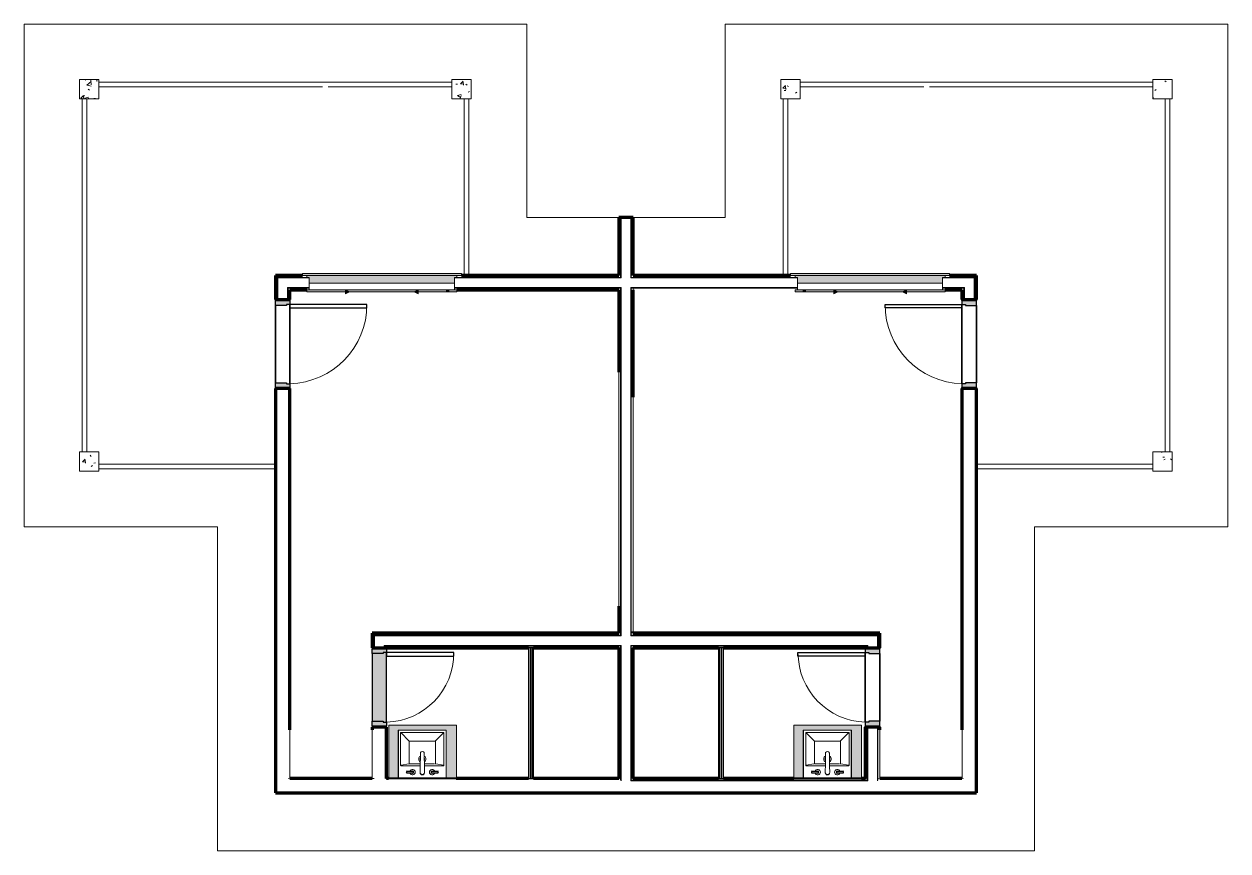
# Model space of a CAD drawing. Extents: x 1450 to 1868, y 82 to 351.
# Drawn here: x 1522.11 to 1534.56, y 135.06 to 143.61 of the extents above; entities that cross this region are included whole.
import ezdxf

# ---------------------------------------------------------------- set-up
doc = ezdxf.new("R2010")
doc.units = 0
doc.header["$LTSCALE"] = 0.5
for name, color, linetype, lineweight in [('A-DETL-GENF', 92, 'CONTINUOUS', 9), ('A-DOOR', 31, 'CONTINUOUS', 25), ('A-DOOR-FRAM', 31, 'CONTINUOUS', 9), ('A-FLOR', 192, 'CONTINUOUS', 9), ('A-GENM', 13, 'CONTINUOUS', 9), ('A-GLAZ', 151, 'CONTINUOUS', 9), ('A-WALL', 113, 'CONTINUOUS', 30), ('P-SANR-FIXT', 6, 'CONTINUOUS', 9), ('Q-CASE', 31, 'CONTINUOUS', 9), ('S-COLS', 52, 'CONTINUOUS', 9)]:
    doc.layers.add(name, color=color, linetype=linetype, lineweight=lineweight)

# ---------------------------------------------------------------- blocks, each defined once
blk = doc.blocks.new('Windows_Opening-Slide_Strugal_S70P_Two-Leaf_INT - Janela de Correr com Requadro de Alumínio-3326409-Planta Baixa')
at = {"layer": 'A-DETL-GENF'}
for points in [[(-375, 115), (-375, 75), (-335, 95), (-374, 114)], [(375, 115), (335, 95), (375, 75), (375, 108)]]:
    blk.add_hatch(color=256, dxfattribs=at).paths.add_polyline_path(points, flags=0)
at = {"layer": 'A-GLAZ'}
h = blk.add_hatch(color=256, dxfattribs=at)
h.paths.add_polyline_path([(375, 75), (335, 95), (-335, 95), (-375, 75), (359, 75)], flags=0)
h.paths.add_polyline_path([(775, 95), (375, 95), (375, 75), (670, 75), (670, 88), (692, 88), (693, 75), (775, 75), (775, 93)], flags=0)
h.paths.add_polyline_path([(750, 5), (-750, 5), (-750, -55), (-775, -55), (-775, -75), (775, -75), (775, -55), (750, -55), (750, 0)], flags=0)
h.paths.add_polyline_path([(-375, 95), (-775, 95), (-775, 75), (-375, 75), (-375, 90)], flags=0)
for points in [[(692, 88), (670, 88), (670, 80), (692, 81), (692, 86)], [(693, 80), (670, 80), (670, 75), (693, 75), (693, 80)]]:
    blk.add_hatch(color=256, dxfattribs=at).paths.add_polyline_path(points, flags=0)
at = {"layer": 'A-DETL-GENF'}
for p, q in [((-375, 95), (-475, 95)), ((-375, 115), (-335, 95)), ((-375, 75), (-375, 115)), ((-335, 95), (-375, 75)), ((335, 95), (375, 115)), ((375, 75), (335, 95)), ((375, 115), (375, 75)), ((375, 95), (475, 95))]:
    blk.add_line(p, q, dxfattribs=at)
at = {"layer": 'A-GLAZ'}
for p, q in [((-750, 95), (-775, 95)), ((-775, 95), (-775, 75)), ((-775, 75), (-750, 75)), ((-375, 95), (-750, 95)), ((-750, 5), (-750, 75)), ((-750, 75), (750, 75)), ((750, 5), (-750, 5)), ((-750, 5), (-750, -55)), ((335, 95), (-335, 95)), ((750, 95), (375, 95)), ((670, 80), (670, 75)), ((693, 80), (670, 80)), ((670, 80), (670, 88)), ((692, 88), (670, 88)), ((692, 88), (692, 80)), ((693, 75), (693, 80)), ((775, 95), (750, 95)), ((750, 75), (750, 5)), ((750, 75), (775, 75)), ((750, -55), (750, 5)), ((775, 75), (775, 95)), ((-750, -55), (-775, -55)), ((-775, -55), (-775, -75)), ((775, -55), (750, -55)), ((775, -75), (775, -55))]:
    blk.add_line(p, q, dxfattribs=at)
blk = doc.blocks.new('Porta Simples de Abrir - 80x210cm - Marco de Madeira-3450796-Planta Baixa')
at = {"layer": 'A-DOOR-FRAM', "lineweight": 25}
h = blk.add_hatch(color=256, dxfattribs=at)
h.paths.add_polyline_path([(-450, 75), (-450, -75), (-400, -75), (-400, 38), (-410, 38), (-410, 75)], flags=0)
h.paths.add_polyline_path([(400, 38), (400, -75), (450, -75), (450, 75), (410, 75), (410, 38), (407, 38)], flags=0)
at = {"layer": 'A-DOOR'}
for p, q in [((375, 75), (375, 871)), ((375, 871), (410, 871)), ((410, 871), (410, 75)), ((410, 75), (-410, 75)), ((410, 75), (375, 75)), ((-400, -75), (400, -75))]:
    blk.add_line(p, q, dxfattribs=at)
at = {"layer": 'A-DOOR', "lineweight": 9}
blk.add_arc((410, 51), 820, 90, 178.3164, dxfattribs=at)
at = {"layer": 'A-DOOR-FRAM', "lineweight": 25}
for p, q in [((-410, 75), (-450, 75)), ((-450, 75), (-450, -75)), ((-410, 38), (-410, 75)), ((-400, 38), (-410, 38)), ((-400, -75), (-400, 38)), ((410, 38), (400, 38)), ((400, 38), (400, -75)), ((410, 75), (410, 38)), ((450, 75), (410, 75)), ((450, -75), (450, 75)), ((-450, -75), (-400, -75)), ((400, -75), (450, -75))]:
    blk.add_line(p, q, dxfattribs=at)
blk = doc.blocks.new('Porta Simples de Abrir - 70x210cm - Marco de Madeira-3450792-Planta Baixa')
at = {"layer": 'A-DOOR-FRAM', "lineweight": 25}
h = blk.add_hatch(color=256, dxfattribs=at)
h.paths.add_polyline_path([(400, 75), (360, 75), (360, 38), (350, 38), (350, -75), (400, -75), (400, 66)], flags=0)
h.paths.add_polyline_path([(-360, 75), (-400, 75), (-400, -75), (-350, -75), (-350, 38), (-360, 38), (-360, 72)], flags=0)
at = {"layer": 'A-DOOR'}
for p, q in [((325, 75), (325, 771)), ((325, 771), (360, 771)), ((360, 771), (360, 75)), ((360, 75), (-360, 75)), ((360, 75), (325, 75)), ((-350, -75), (350, -75))]:
    blk.add_line(p, q, dxfattribs=at)
at = {"layer": 'A-DOOR', "lineweight": 9}
blk.add_arc((360, 51), 720, 90, 178.0786, dxfattribs=at)
at = {"layer": 'A-DOOR-FRAM', "lineweight": 25}
for p, q in [((-360, 75), (-400, 75)), ((-400, 75), (-400, -75)), ((-360, 38), (-360, 75)), ((-350, 38), (-360, 38)), ((-350, -75), (-350, 38)), ((360, 38), (350, 38)), ((350, 38), (350, -75)), ((360, 75), (360, 38)), ((400, 75), (360, 75)), ((400, -75), (400, 75)), ((-400, -75), (-350, -75)), ((350, -75), (400, -75))]:
    blk.add_line(p, q, dxfattribs=at)
blk = doc.blocks.new('Pilar Retangular de Concreto - 20X20 cm-V55-Planta Baixa')
at = {"layer": 'S-COLS'}
h = blk.add_hatch(dxfattribs=at)
h.set_pattern_fill('FP_95', color=256, style=0, pattern_type=2)
h.set_pattern_definition([(225, (21973.25, -17664.74), (-360.203, 63.5137), [38.1, -419.1]), (170, (21973.25, -17664.74), (36.9143, -386.8025), [30.48, -335.28]), (275.451, (21943.23, -17659.45), (-323.2915, -323.287), [32.38, -356.18]), (221.184, (21964.4, -17765.96), (-532.767, 131.018), [57.15, -628.65]), (271.636, (21920, -17755.04), (-516.128, -451.59), [48.57, -534.27]), (166.184, (21964.4, -17765.96), (-516.132, -451.585), [45.72, -502.92]), (196, (21916, -17736.23), (-284.2486, 230.1803), [38.1, -419.1]), (141, (21916, -17736.23), (-155.2396, -356.2015), [30.48, -335.28]), (246.451, (21892.3, -17717.04), (-439.4897, -126.018), [32.38, -356.18]), (212.5, (21973.25, -17664.74), (-20.89206, -167.9283), [16.764, -314.452, 16.764, -660.146]), (212.5, (21973.25, -17664.74), (-20.89206, -167.9283), [-347.98, -323.596, 16.764, -319.786]), (182.5, (21973.25, -17664.74), (-150.593, -187.9517), [16.764, -177.292, 16.764, -435.102]), (182.5, (21973.25, -17664.74), (-150.593, -187.9517), [-210.82, -306.832, 16.764, -111.506]), (142.5, (22086.1, -17674.62), (-269.1512, 35.0498), [16.764, -110.236, 16.764, -905.256]), (142.5, (22086.1, -17674.62), (-269.1512, 35.0498), [-143.764, -379.476, 16.764, -509.016]), (132.5, (22136.7, -17679.04), (-299.5633, -24.8387), [16.764, -148.336, 16.764, -619.76]), (132.5, (22136.7, -17679.04), (-299.5633, -24.8387), [-181.864, -246.38, 16.764, -356.616])])
h.paths.add_polyline_path([(100, 100), (-100, 100), (-100, -100), (100, -100), (100, 75)], flags=0)
for p, q in [((-100, 100), (100, 100)), ((-100, -100), (-100, 100)), ((100, 100), (100, -100)), ((100, -100), (-100, -100))]:
    blk.add_line(p, q, dxfattribs=at)
blk = doc.blocks.new('Pilar Retangular de Concreto - 20X20 cm-V56-Planta Baixa')
at = {"layer": 'S-COLS'}
h = blk.add_hatch(dxfattribs=at)
h.set_pattern_fill('FP_96', color=256, style=0, pattern_type=2)
h.set_pattern_definition([(225, (25823.25, -17664.74), (-360.203, 63.5137), [38.1, -419.1]), (170, (25823.25, -17664.74), (36.9143, -386.8025), [30.48, -335.28]), (275.451, (25793.23, -17659.45), (-323.2915, -323.287), [32.38, -356.18]), (221.184, (25814.4, -17765.96), (-532.767, 131.018), [57.15, -628.65]), (271.636, (25770, -17755.04), (-516.128, -451.59), [48.57, -534.27]), (166.184, (25814.4, -17765.96), (-516.132, -451.585), [45.72, -502.92]), (196, (25766, -17736.23), (-284.2486, 230.1803), [38.1, -419.1]), (141, (25766, -17736.23), (-155.2396, -356.2015), [30.48, -335.28]), (246.451, (25742.3, -17717.04), (-439.4897, -126.0182), [32.38, -356.18]), (212.5, (25823.25, -17664.74), (-20.89206, -167.9283), [16.764, -314.452, 16.764, -660.146]), (212.5, (25823.25, -17664.74), (-20.89206, -167.9283), [-347.98, -323.596, 16.764, -319.786]), (182.5, (25823.25, -17664.74), (-150.593, -187.9517), [16.764, -177.292, 16.764, -435.102]), (182.5, (25823.25, -17664.74), (-150.593, -187.9517), [-210.82, -306.832, 16.764, -111.506]), (142.5, (25936.1, -17674.62), (-269.1512, 35.0498), [16.764, -110.236, 16.764, -905.256]), (142.5, (25936.1, -17674.62), (-269.1512, 35.0498), [-143.764, -379.476, 16.764, -509.016]), (132.5, (25986.7, -17679.04), (-299.5633, -24.8387), [16.764, -148.336, 16.764, -619.76]), (132.5, (25986.7, -17679.04), (-299.5633, -24.8387), [-181.864, -246.38, 16.764, -356.616])])
h.paths.add_polyline_path([(100, 100), (-100, 100), (-100, -100), (100, -100), (100, 75)], flags=0)
for p, q in [((-100, 100), (100, 100)), ((-100, -100), (-100, 100)), ((100, 100), (100, -100)), ((100, -100), (-100, -100))]:
    blk.add_line(p, q, dxfattribs=at)
blk = doc.blocks.new('Pilar Retangular de Concreto - 20X20 cm-V57-Planta Baixa')
at = {"layer": 'S-COLS'}
h = blk.add_hatch(dxfattribs=at)
h.set_pattern_fill('FP_97', color=256, style=0, pattern_type=2)
h.set_pattern_definition([(225, (25823.25, -21514.74), (-360.203, 63.5137), [38.1, -419.1]), (170, (25823.25, -21514.74), (36.9143, -386.8025), [30.48, -335.28]), (275.451, (25793.23, -21509.45), (-323.2915, -323.287), [32.38, -356.18]), (221.184, (25814.4, -21615.96), (-532.767, 131.018), [57.15, -628.65]), (271.636, (25770, -21605.04), (-516.128, -451.59), [48.57, -534.27]), (166.184, (25814.4, -21615.96), (-516.132, -451.585), [45.72, -502.92]), (196, (25766, -21586.23), (-284.2486, 230.1803), [38.1, -419.1]), (141, (25766, -21586.23), (-155.2396, -356.2015), [30.48, -335.28]), (246.451, (25742.3, -21567.04), (-439.4897, -126.0182), [32.38, -356.18]), (212.5, (25823.25, -21514.74), (-20.89206, -167.9283), [16.764, -314.452, 16.764, -660.146]), (212.5, (25823.25, -21514.74), (-20.89206, -167.9283), [-347.98, -323.596, 16.764, -319.786]), (182.5, (25823.25, -21514.74), (-150.593, -187.9517), [16.764, -177.292, 16.764, -435.102]), (182.5, (25823.25, -21514.74), (-150.593, -187.9517), [-210.82, -306.832, 16.764, -111.506]), (142.5, (25936.1, -21524.62), (-269.15123, 35.0498), [16.764, -110.236, 16.764, -905.256]), (142.5, (25936.1, -21524.62), (-269.15123, 35.0498), [-143.764, -379.476, 16.764, -509.016]), (132.5, (25986.7, -21529.04), (-299.5633, -24.8387), [16.764, -148.336, 16.764, -619.76]), (132.5, (25986.7, -21529.04), (-299.5633, -24.8387), [-181.864, -246.38, 16.764, -356.616])])
h.paths.add_polyline_path([(100, 100), (-100, 100), (-100, -100), (100, -100), (100, 75)], flags=0)
for p, q in [((-100, 100), (100, 100)), ((-100, -100), (-100, 100)), ((100, 100), (100, -100)), ((100, -100), (-100, -100))]:
    blk.add_line(p, q, dxfattribs=at)
blk = doc.blocks.new('Windows_Opening-Slide_Strugal_S70P_Two-Leaf_INT - Janela de Correr com Requadro de Alumínio-3326411-Planta Baixa')
at = {"layer": 'A-DETL-GENF'}
for points in [[(-375, -115), (-335, -95), (-375, -75), (-375, -108)], [(375, -115), (375, -75), (335, -95), (374, -114)]]:
    blk.add_hatch(color=256, dxfattribs=at).paths.add_polyline_path(points, flags=0)
at = {"layer": 'A-GLAZ'}
h = blk.add_hatch(color=256, dxfattribs=at)
h.paths.add_polyline_path([(-375, -75), (-335, -95), (335, -95), (375, -75), (-333, -75)], flags=0)
h.paths.add_polyline_path([(-775, -95), (-375, -95), (-375, -75), (-775, -75), (-775, -93)], flags=0)
h.paths.add_polyline_path([(-750, -5), (750, -5), (750, 55), (775, 55), (775, 75), (-775, 75), (-775, 55), (-750, 55), (-750, 44)], flags=0)
h.paths.add_polyline_path([(375, -95), (775, -95), (775, -75), (693, -75), (692, -88), (670, -88), (670, -75), (375, -75), (375, -88)], flags=0)
for points in [[(670, -80), (693, -80), (693, -75), (670, -75), (670, -77)], [(670, -88), (692, -88), (692, -80), (670, -81), (670, -86)]]:
    blk.add_hatch(color=256, dxfattribs=at).paths.add_polyline_path(points, flags=0)
at = {"layer": 'A-DETL-GENF'}
for p, q in [((-375, -95), (-475, -95)), ((-375, -75), (-375, -115)), ((-335, -95), (-375, -75)), ((-375, -115), (-335, -95)), ((375, -75), (335, -95)), ((335, -95), (375, -115)), ((375, -115), (375, -75)), ((375, -95), (475, -95))]:
    blk.add_line(p, q, dxfattribs=at)
at = {"layer": 'A-GLAZ'}
for p, q in [((-775, 75), (-775, 55)), ((-775, 55), (-750, 55)), ((-750, 55), (-750, -5)), ((750, -5), (750, 55)), ((750, 55), (775, 55)), ((775, 55), (775, 75)), ((-750, -75), (-775, -75)), ((-775, -75), (-775, -95)), ((-775, -95), (-750, -95)), ((-750, -5), (750, -5)), ((-750, -75), (-750, -5)), ((750, -75), (-750, -75)), ((-750, -95), (-375, -95)), ((-335, -95), (335, -95)), ((375, -95), (750, -95)), ((670, -75), (670, -80)), ((670, -80), (693, -80)), ((670, -88), (670, -80)), ((670, -88), (692, -88)), ((693, -80), (693, -75)), ((692, -80), (692, -88)), ((750, -5), (750, -75)), ((775, -75), (750, -75)), ((750, -95), (775, -95)), ((775, -95), (775, -75))]:
    blk.add_line(p, q, dxfattribs=at)
blk = doc.blocks.new('Porta Simples de Abrir - 80x210cm - Marco de Madeira-3450797-Planta Baixa')
at = {"layer": 'A-DOOR-FRAM', "lineweight": 25}
h = blk.add_hatch(color=256, dxfattribs=at)
h.paths.add_polyline_path([(-450, 75), (-450, -75), (-410, -75), (-410, -38), (-400, -38), (-400, 75), (-449, 75)], flags=0)
h.paths.add_polyline_path([(400, 75), (400, -38), (410, -38), (410, -75), (450, -75), (450, 75), (420, 75)], flags=0)
at = {"layer": 'A-DOOR'}
for p, q in [((400, 75), (-400, 75)), ((-410, -75), (410, -75)), ((375, -75), (375, -871)), ((410, -75), (375, -75)), ((410, -871), (410, -75)), ((375, -871), (410, -871))]:
    blk.add_line(p, q, dxfattribs=at)
at = {"layer": 'A-DOOR', "lineweight": 9}
blk.add_arc((410, -51), 820, 181.6836, 270, dxfattribs=at)
at = {"layer": 'A-DOOR-FRAM', "lineweight": 25}
for p, q in [((-450, 75), (-400, 75)), ((-450, -75), (-450, 75)), ((-400, 75), (-400, -38)), ((400, 75), (450, 75)), ((400, -38), (400, 75)), ((450, 75), (450, -75)), ((-410, -75), (-450, -75)), ((-400, -38), (-410, -38)), ((-410, -38), (-410, -75)), ((410, -38), (400, -38)), ((410, -75), (410, -38)), ((450, -75), (410, -75))]:
    blk.add_line(p, q, dxfattribs=at)
blk = doc.blocks.new('Porta Simples de Abrir - 70x210cm - Marco de Madeira-V52-Planta Baixa')
at = {"layer": 'A-DOOR'}
blk.add_hatch(color=256, dxfattribs=at).paths.add_polyline_path([(-360, -38), (-360, -75), (360, -75), (360, -38), (350, -38), (350, 75), (-350, 75), (-350, -38), (-360, -38)], flags=0)
at = {"layer": 'A-DOOR-FRAM', "lineweight": 25}
h = blk.add_hatch(color=256, dxfattribs=at)
h.paths.add_polyline_path([(-400, 75), (-400, -75), (-360, -75), (-360, -38), (-350, -38), (-350, 75)], flags=0)
h.paths.add_polyline_path([(350, 75), (350, -38), (360, -38), (360, -75), (400, -75), (400, 75), (370, 75)], flags=0)
at = {"layer": 'A-DOOR'}
for p, q in [((350, 75), (-350, 75)), ((-360, -75), (360, -75)), ((325, -75), (325, -771)), ((360, -75), (325, -75)), ((360, -771), (360, -75)), ((325, -771), (360, -771))]:
    blk.add_line(p, q, dxfattribs=at)
at = {"layer": 'A-DOOR', "lineweight": 9}
blk.add_arc((360, -51), 720, 181.9214, 270, dxfattribs=at)
at = {"layer": 'A-DOOR-FRAM', "lineweight": 25}
for p, q in [((-400, 75), (-350, 75)), ((-400, -75), (-400, 75)), ((-350, 75), (-350, -38)), ((350, 75), (400, 75)), ((350, -38), (350, 75)), ((400, 75), (400, -75)), ((-360, -75), (-400, -75)), ((-350, -38), (-360, -38)), ((-360, -38), (-360, -75)), ((360, -38), (350, -38)), ((360, -75), (360, -38)), ((400, -75), (360, -75))]:
    blk.add_line(p, q, dxfattribs=at)
blk = doc.blocks.new('Pilar Retangular de Concreto - 20X20 cm-V58-Planta Baixa')
at = {"layer": 'S-COLS'}
h = blk.add_hatch(dxfattribs=at)
h.set_pattern_fill('FP_101', color=256, style=0, pattern_type=2)
h.set_pattern_definition([(45, (-18573.25, 17664.74), (360.203, -63.5137), [38.1, -419.1]), (350, (-18573.25, 17664.74), (-36.914, 386.8025), [30.48, -335.28]), (95.451, (-18543.23, 17659.45), (323.2915, 323.287), [32.38, -356.18]), (41.184, (-18564.4, 17765.96), (532.767, -131.018), [57.15, -628.65]), (91.636, (-18520, 17755.04), (516.128, 451.59), [48.57, -534.27]), (346.184, (-18564.4, 17765.96), (516.132, 451.585), [45.72, -502.92]), (16, (-18516, 17736.23), (284.2486, -230.1803), [38.1, -419.1]), (321, (-18516, 17736.23), (155.2396, 356.2015), [30.48, -335.28]), (66.451, (-18492.3, 17717.04), (439.4897, 126.018), [32.38, -356.18]), (32.5, (-18573.25, 17664.74), (20.89206, 167.9283), [16.764, -314.452, 16.764, -323.596, -336.55]), (32.5, (-18573.25, 17664.74), (20.89206, 167.9283), [-671.576, 16.764, -319.786]), (2.5, (-18573.25, 17664.74), (150.593, 187.9517), [16.764, -177.292, 16.764, -306.832, -128.27]), (2.5, (-18573.25, 17664.74), (150.593, 187.9517), [-517.652, 16.764, -111.506]), (322.5, (-18686.1, 17674.62), (269.1512, -35.0498), [16.764, -110.236, 16.764, -905.256]), (322.5, (-18686.1, 17674.62), (269.1512, -35.0498), [-143.764, -379.476, 16.764, -509.016]), (312.5, (-18736.7, 17679.04), (299.5633, 24.8387), [16.764, -148.336, 16.764, -619.76]), (312.5, (-18736.7, 17679.04), (299.5633, 24.8387), [-181.864, -246.38, 16.764, -356.616])])
h.paths.add_polyline_path([(-100, -100), (100, -100), (100, 100), (-100, 100), (-100, -75)], flags=0)
for p, q in [((100, 100), (-100, 100)), ((-100, 100), (-100, -100)), ((100, -100), (100, 100)), ((-100, -100), (100, -100))]:
    blk.add_line(p, q, dxfattribs=at)
blk = doc.blocks.new('Pilar Retangular de Concreto - 20X20 cm-V59-Planta Baixa')
at = {"layer": 'S-COLS'}
h = blk.add_hatch(dxfattribs=at)
h.set_pattern_fill('FP_102', color=256, style=0, pattern_type=2)
h.set_pattern_definition([(45, (-14723.25, 17664.74), (360.203, -63.5137), [38.1, -419.1]), (350, (-14723.25, 17664.74), (-36.914, 386.8025), [30.48, -335.28]), (95.451, (-14693.23, 17659.45), (323.2915, 323.287), [32.38, -356.18]), (41.184, (-14714.4, 17765.96), (532.767, -131.018), [57.15, -628.65]), (91.636, (-14670, 17755.04), (516.128, 451.59), [48.57, -534.27]), (346.184, (-14714.4, 17765.96), (516.132, 451.585), [45.72, -502.92]), (16, (-14666, 17736.23), (284.2486, -230.1803), [38.1, -419.1]), (321, (-14666, 17736.23), (155.2396, 356.2015), [30.48, -335.28]), (66.451, (-14642.3, 17717.04), (439.4897, 126.018), [32.38, -356.18]), (32.5, (-14723.25, 17664.74), (20.89206, 167.9283), [16.764, -314.452, 16.764, -323.596, -336.55]), (32.5, (-14723.25, 17664.74), (20.89206, 167.9283), [-671.576, 16.764, -319.786]), (2.5, (-14723.25, 17664.74), (150.593, 187.9517), [16.764, -177.292, 16.764, -306.832, -128.27]), (2.5, (-14723.25, 17664.74), (150.593, 187.9517), [-517.652, 16.764, -111.506]), (322.5, (-14836.1, 17674.62), (269.1512, -35.0498), [16.764, -110.236, 16.764, -905.256]), (322.5, (-14836.1, 17674.62), (269.1512, -35.0498), [-143.764, -379.476, 16.764, -509.016]), (312.5, (-14886.7, 17679.04), (299.5633, 24.8387), [16.764, -148.336, 16.764, -619.76]), (312.5, (-14886.7, 17679.04), (299.5633, 24.8387), [-181.864, -246.38, 16.764, -356.616])])
h.paths.add_polyline_path([(-100, -100), (100, -100), (100, 100), (-100, 100), (-100, 77)], flags=0)
for p, q in [((100, 100), (-100, 100)), ((-100, 100), (-100, -100)), ((100, -100), (100, 100)), ((-100, -100), (100, -100))]:
    blk.add_line(p, q, dxfattribs=at)
blk = doc.blocks.new('Pilar Retangular de Concreto - 20X20 cm-V60-Planta Baixa')
at = {"layer": 'S-COLS'}
h = blk.add_hatch(dxfattribs=at)
h.set_pattern_fill('FP_103', color=256, style=0, pattern_type=2)
h.set_pattern_definition([(45, (-14723.25, 21514.74), (360.203, -63.5137), [38.1, -419.1]), (350, (-14723.25, 21514.74), (-36.914, 386.8025), [30.48, -335.28]), (95.451, (-14693.23, 21509.45), (323.2915, 323.287), [32.38, -356.18]), (41.184, (-14714.4, 21615.96), (532.767, -131.018), [57.15, -628.65]), (91.636, (-14670, 21605.04), (516.128, 451.59), [48.57, -534.27]), (346.184, (-14714.4, 21615.96), (516.132, 451.585), [45.72, -502.92]), (16, (-14666, 21586.23), (284.2486, -230.1803), [38.1, -419.1]), (321, (-14666, 21586.23), (155.2396, 356.2015), [30.48, -335.28]), (66.451, (-14642.3, 21567.04), (439.4897, 126.018), [32.38, -356.18]), (32.5, (-14723.25, 21514.74), (20.89206, 167.9283), [16.764, -314.452, 16.764, -323.596, -336.55]), (32.5, (-14723.25, 21514.74), (20.89206, 167.9283), [-671.576, 16.764, -319.786]), (2.5, (-14723.25, 21514.74), (150.593, 187.9517), [16.764, -177.292, 16.764, -306.832, -128.27]), (2.5, (-14723.25, 21514.74), (150.593, 187.9517), [-517.652, 16.764, -111.506]), (322.5, (-14836.1, 21524.62), (269.1512, -35.0498), [16.764, -110.236, 16.764, -905.256]), (322.5, (-14836.1, 21524.62), (269.1512, -35.0498), [-143.764, -379.476, 16.764, -509.016]), (312.5, (-14886.7, 21529.04), (299.5633, 24.8387), [16.764, -148.336, 16.764, -619.76]), (312.5, (-14886.7, 21529.04), (299.5633, 24.8387), [-181.864, -246.38, 16.764, -356.616])])
h.paths.add_polyline_path([(-100, -100), (100, -100), (100, 100), (-100, 100), (-100, 77)], flags=0)
for p, q in [((100, 100), (-100, 100)), ((-100, 100), (-100, -100)), ((100, -100), (100, 100)), ((-100, -100), (100, -100))]:
    blk.add_line(p, q, dxfattribs=at)
blk = doc.blocks.new('Box de Vidro1 - Box Vidro Temperado Comum 2-3326639-Planta Baixa')
at = {"layer": 'Q-CASE'}
for points in [[(-550, 1007), (-550, 992), (800, 992), (800, 1007), (-549, 1007)], [(-550, 992), (-550, 972), (800, 972), (800, 992), (-539, 992)], [(-550, 992), (-550, 992), (-550, 992)], [(-550, 972), (-550, 958), (800, 958), (800, 972), (-540, 972)]]:
    blk.add_hatch(color=256, dxfattribs=at).paths.add_polyline_path(points, flags=0)
for p, q in [((-550, 992), (-550, 1007)), ((-550, 1007), (800, 1007)), ((800, 1007), (800, 992)), ((800, 992), (-550, 992)), ((-550, 972), (-550, 992)), ((-550, 992), (800, 992)), ((-550, 987), (800, 987)), ((-550, 958), (-550, 972)), ((800, 972), (-550, 972)), ((-550, 963), (800, 963)), ((-550, 958), (800, 958)), ((800, 992), (800, 972)), ((800, 972), (800, 958))]:
    blk.add_line(p, q, dxfattribs=at)
blk = doc.blocks.new('Box de Vidro1 - Box Vidro Temperado Comum 2-3326640-Planta Baixa')
at = {"layer": 'Q-CASE'}
for points in [[(800, 992), (800, 1007), (-550, 1007), (-550, 992), (799, 992)], [(800, 972), (800, 992), (-550, 992), (-550, 972), (800, 972)], [(800, 958), (800, 972), (-550, 972), (-550, 958), (800, 958)], [(800, 992), (800, 992), (800, 992)]]:
    blk.add_hatch(color=256, dxfattribs=at).paths.add_polyline_path(points, flags=0)
for p, q in [((-550, 992), (-550, 1007)), ((-550, 1007), (800, 1007)), ((800, 1007), (800, 992)), ((800, 992), (-550, 992)), ((-550, 972), (-550, 992)), ((-550, 992), (800, 992)), ((-550, 987), (800, 987)), ((-550, 958), (-550, 972)), ((800, 972), (-550, 972)), ((-550, 963), (800, 963)), ((-550, 958), (800, 958)), ((800, 992), (800, 972)), ((800, 972), (800, 958))]:
    blk.add_line(p, q, dxfattribs=at)
blk = doc.blocks.new('Moldura Janela1 - Moldura Janela-3288565-Planta Baixa')
at = {"layer": 'A-GENM'}
blk.add_hatch(color=256, dxfattribs=at).paths.add_polyline_path([(-5072, -31552), (-3428, -31552), (-3428, -31532), (-5072, -31532), (-5072, -31547)], flags=0)
for p, q in [((-5072, -31532), (-3428, -31532)), ((-5072, -31532), (-5072, -31552)), ((-3428, -31552), (-5072, -31552)), ((-3428, -31552), (-3428, -31532))]:
    blk.add_line(p, q, dxfattribs=at)
blk = doc.blocks.new('Moldura Janela2 - Moldura Janela-3288581-Planta Baixa')
at = {"layer": 'A-GENM'}
blk.add_hatch(color=256, dxfattribs=at).paths.add_polyline_path([(-10118, -31552), (-8475, -31552), (-8475, -31532), (-10118, -31532)], flags=0)
for p, q in [((-10118, -31532), (-8475, -31532)), ((-10118, -31532), (-10118, -31552)), ((-8475, -31552), (-10118, -31552)), ((-8475, -31552), (-8475, -31532))]:
    blk.add_line(p, q, dxfattribs=at)
blk = doc.blocks.new('Sink - Cleaners - Wall Based tipo 1 - 400 x 500mm 2-V75-Planta Baixa')
at = {"layer": 'P-SANR-FIXT'}
for points in [[(68, 79), (168, 79), (168, 571), (171, 573), (660, 573), (662, 570), (663, 79), (767, 79), (768, 625), (68, 625), (68, 142)], [(68, 75), (767, 75), (767, 79), (68, 79)]]:
    blk.add_hatch(color=256, dxfattribs=at).paths.add_polyline_path(points, flags=0)
for p, q in [((768, 625), (68, 625)), ((68, 625), (68, 79)), ((768, 75), (768, 625)), ((166, 80), (166, 570)), ((168, 570), (168, 79)), ((171, 575), (659, 575)), ((659, 573), (171, 573)), ((191, 210), (191, 545)), ((196, 550), (634, 550)), ((196, 545), (277, 463)), ((634, 545), (552, 463)), ((639, 545), (639, 210)), ((662, 79), (662, 570)), ((664, 570), (664, 80)), ((281, 230), (281, 455)), ((286, 460), (546, 460)), ((551, 230), (551, 455)), ((395, 259), (395, 251)), ((395, 251), (395, 242)), ((437, 251), (437, 259)), ((437, 242), (437, 251)), ((196, 210), (276, 226)), ((394, 205), (196, 205)), ((254, 152), (288, 149)), ((288, 129), (254, 127)), ((289, 225), (286, 225)), ((288, 149), (312, 149)), ((288, 129), (312, 129)), ((395, 225), (289, 225)), ((539, 225), (437, 225)), ((634, 205), (437, 205)), ((544, 149), (520, 149)), ((544, 129), (520, 129)), ((578, 152), (544, 149)), ((544, 129), (578, 127)), ((634, 210), (555, 225)), ((68, 79), (767, 79)), ((68, 75), (68, 79)), ((767, 75), (68, 75)), ((767, 79), (767, 75))]:
    blk.add_line(p, q, dxfattribs=at)
for centre, radius, start, end in [((171, 570), 5, 90, 180), ((171, 570), 3, 90, 180), ((196, 545), 5, 90, 180), ((634, 545), 5, 0, 90), ((659, 570), 5, 0, 90), ((659, 570), 3, 0, 90), ((286, 455), 5, 90, 180), ((546, 455), 5, 0, 90), ((416, 275), 37.5, 124.1895, 180), ((416, 275), 37.5, 180, 235.0448), ((416, 275), 23, 161.5888, 180), ((416, 275), 23, 180, 198.506), ((-4821, 384), 5217, 359.0538, 359.3095), ((1393, 281), 997, 179.0538, 180.5507), ((46, 271), 350, 358.7707, 0.0516), ((567, 260), 171, 178.7707, 180.5679), ((465, 334), 69.1, 173.5897, 178.0538), ((358, 338), 38, 356.3893, 358.0538), ((440, 333), 44.3, 176.3893, 178.2297), ((331, 336), 65.2, 356.6554, 358.2297), ((633, 318), 237, 176.6554, 179.3095), ((416, 333), 21.1, 24.474, 155.3199), ((366, 334), 69.1, 1.9462, 6.3526), ((474, 338), 38, 181.9462, 183.6107), ((391, 333), 44.3, 1.7703, 3.6107), ((501, 336), 65.2, 181.7703, 183.3446), ((199, 318), 237, 0.6905, 3.3446), ((5653, 384), 5217, 180.6905, 180.9462), ((-561, 281), 997, 359.4493, 0.9462), ((416, 275), 37.5, 0, 54.2028), ((786, 271), 350, 179.9484, 181.2293), ((265, 260), 171, 359.4321, 1.2293), ((416, 275), 23, 0, 12.9212), ((416, 275), 37.5, 306.5324, 0), ((416, 275), 23, 346.9629, 0), ((196, 210), 5, 180, 270), ((270, 139), 20.6, 140.5566, 178.017), ((270, 140), 20.6, 181.983, 219.4434), ((263, 139), 9.82, 131.0881, 228.7392), ((286, 230), 5, 180, 270), ((314, 139), 28.5, 200.6058, 159.3942), ((314, 139), 12.4, 234.017, 125.983), ((312, 158), 8.21, 270, 310), ((312, 121), 8.21, 50, 90), ((422, 143), 30.2, 196, 245.6544), ((3575, 109), 3182, 178.1711, 179.0312), ((272, 159), 121, 353.3619, 1.7408), ((812, 231), 417, 178.501, 180.0564), ((-206, 230), 601, 358.1711, 0.0564), ((410, 143), 30.2, 294.3456, 344), ((20, 231), 417, 359.9436, 1.499), ((1038, 230), 601, 179.9436, 181.8289), ((-2743, 109), 3182, 0.9688, 1.8289), ((560, 159), 121, 178.2592, 186.6381), ((518, 139), 28.5, 20.6058, 339.3942), ((518, 139), 12.4, 54.017, 305.983), ((520, 158), 8.21, 230, 270), ((520, 121), 8.21, 90, 130), ((546, 230), 5, 270, 0), ((568, 139), 9.82, 311.2608, 48.9119), ((562, 139), 20.6, 1.983, 39.4434), ((562, 140), 20.6, 320.5566, 358.017), ((634, 210), 5, 270, 360), ((171, 80), 5, 180, 192.7279), ((416, 131), 16.7, 245.6544, 294.3456), ((659, 80), 5, 347.2721, 360)]:
    blk.add_arc(centre, radius, start, end, dxfattribs=at)
for centre, major_axis in [((312, 139), (-9.92, 0)), ((520, 139), (9.92, 0))]:
    blk.add_ellipse(centre, major_axis=major_axis, ratio=0.745626, start_param=1.570796, end_param=4.712389, dxfattribs=at)
for points, knots in [([(257, 147), (263, 147), (272, 147), (282, 147), (289, 147), (295, 147), (301, 147), (305, 147), (309, 147), (311, 147), (312, 147), (312, 147)], [0, 0, 0, 0, 0.2, 0.3, 0.4, 0.5, 0.6, 0.7, 0.8, 0.9, 1, 1, 1, 1]), ([(257, 132), (263, 132), (272, 132), (282, 132), (289, 132), (295, 132), (301, 132), (305, 132), (309, 132), (311, 132), (312, 132), (312, 132)], [0, 0, 0, 0, 0.2, 0.3, 0.4, 0.5, 0.6, 0.7, 0.8, 0.9, 1, 1, 1, 1]), ([(393, 145), (392, 143), (392, 139), (393, 132), (395, 126), (399, 118), (407, 112), (418, 110), (428, 114), (436, 123), (439, 132), (440, 140), (440, 144), (439, 145)], [0, 0, 0, 0, 0.066667, 0.133333, 0.2, 0.266667, 0.4, 0.533333, 0.65, 0.766667, 0.883333, 0.941667, 1, 1, 1, 1]), ([(575, 147), (568, 147), (560, 147), (550, 147), (543, 147), (537, 147), (531, 147), (526, 147), (523, 147), (520, 147), (520, 147), (520, 147)], [0, 0, 0, 0, 0.2, 0.3, 0.4, 0.5, 0.6, 0.7, 0.8, 0.9, 1, 1, 1, 1]), ([(575, 132), (568, 132), (560, 132), (550, 132), (543, 132), (537, 132), (531, 132), (526, 132), (523, 132), (520, 132), (520, 132), (520, 132)], [0, 0, 0, 0, 0.2, 0.3, 0.4, 0.5, 0.6, 0.7, 0.8, 0.9, 1, 1, 1, 1])]:
    blk.add_open_spline(points, degree=3, knots=knots, dxfattribs=at)
blk = doc.blocks.new('Sink - Cleaners - Wall Based tipo 1 - 400 x 500mm 2-V74-Planta Baixa')
at = {"layer": 'P-SANR-FIXT'}
for points in [[(68, 79), (168, 79), (168, 571), (171, 573), (660, 573), (662, 570), (663, 79), (767, 79), (768, 625), (68, 625), (68, 80)], [(68, 75), (767, 75), (767, 79), (68, 79)]]:
    blk.add_hatch(color=256, dxfattribs=at).paths.add_polyline_path(points, flags=0)
for p, q in [((768, 625), (68, 625)), ((68, 625), (68, 79)), ((768, 75), (768, 625)), ((166, 80), (166, 570)), ((168, 570), (168, 79)), ((171, 575), (659, 575)), ((659, 573), (171, 573)), ((191, 210), (191, 545)), ((196, 550), (634, 550)), ((196, 545), (277, 463)), ((634, 545), (552, 463)), ((639, 545), (639, 210)), ((662, 79), (662, 570)), ((664, 570), (664, 80)), ((281, 230), (281, 455)), ((286, 460), (546, 460)), ((551, 230), (551, 455)), ((395, 259), (395, 251)), ((395, 251), (395, 242)), ((437, 251), (437, 259)), ((437, 242), (437, 251)), ((196, 210), (276, 226)), ((394, 205), (196, 205)), ((254, 152), (288, 149)), ((288, 129), (254, 127)), ((289, 225), (286, 225)), ((288, 149), (312, 149)), ((288, 129), (312, 129)), ((395, 225), (289, 225)), ((539, 225), (437, 225)), ((634, 205), (437, 205)), ((544, 149), (520, 149)), ((544, 129), (520, 129)), ((578, 152), (544, 149)), ((544, 129), (578, 127)), ((634, 210), (555, 225)), ((68, 79), (767, 79)), ((68, 75), (68, 79)), ((767, 75), (68, 75)), ((767, 79), (767, 75))]:
    blk.add_line(p, q, dxfattribs=at)
for centre, radius, start, end in [((171, 570), 5, 90, 180), ((171, 570), 3, 90, 180), ((196, 545), 5, 90, 180), ((634, 545), 5, 0, 90), ((659, 570), 5, 0, 90), ((659, 570), 3, 0, 90), ((286, 455), 5, 90, 180), ((546, 455), 5, 0, 90), ((416, 275), 37.5, 124.1895, 180), ((416, 275), 37.5, 180, 235.0448), ((416, 275), 23, 161.5888, 180), ((416, 275), 23, 180, 198.506), ((-4821, 384), 5217, 359.0538, 359.3095), ((1393, 281), 997, 179.0538, 180.5507), ((46, 271), 350, 358.7707, 0.0516), ((567, 260), 171, 178.7707, 180.5679), ((465, 334), 69.1, 173.5897, 178.0538), ((358, 338), 38, 356.3893, 358.0538), ((440, 333), 44.3, 176.3893, 178.2297), ((331, 336), 65.2, 356.6554, 358.2297), ((633, 318), 237, 176.6554, 179.3095), ((416, 333), 21.1, 24.474, 155.3199), ((366, 334), 69.1, 1.9462, 6.3526), ((474, 338), 38, 181.9462, 183.6107), ((391, 333), 44.3, 1.7703, 3.6107), ((501, 336), 65.2, 181.7703, 183.3446), ((199, 318), 237, 0.6905, 3.3446), ((5653, 384), 5217, 180.6905, 180.9462), ((-561, 281), 997, 359.4493, 0.9462), ((416, 275), 37.5, 0, 54.2028), ((786, 271), 350, 179.9484, 181.2293), ((265, 260), 171, 359.4321, 1.2293), ((416, 275), 23, 0, 12.9212), ((416, 275), 37.5, 306.5324, 0), ((416, 275), 23, 346.9629, 0), ((196, 210), 5, 180, 270), ((270, 139), 20.6, 140.5566, 178.017), ((270, 140), 20.6, 181.983, 219.4434), ((263, 139), 9.82, 131.0881, 228.7392), ((286, 230), 5, 180, 270), ((314, 139), 28.5, 200.6058, 159.3942), ((314, 139), 12.4, 234.017, 125.983), ((312, 158), 8.21, 270, 310), ((312, 121), 8.21, 50, 90), ((422, 143), 30.2, 196, 245.6544), ((3575, 109), 3182, 178.1711, 179.0312), ((272, 159), 121, 353.3619, 1.7408), ((812, 231), 417, 178.501, 180.0564), ((-206, 230), 601, 358.1711, 0.0564), ((410, 143), 30.2, 294.3456, 344), ((20, 231), 417, 359.9436, 1.499), ((1038, 230), 601, 179.9436, 181.8289), ((-2743, 109), 3182, 0.9688, 1.8289), ((560, 159), 121, 178.2592, 186.6381), ((518, 139), 28.5, 20.6058, 339.3942), ((518, 139), 12.4, 54.017, 305.983), ((520, 158), 8.21, 230, 270), ((520, 121), 8.21, 90, 130), ((546, 230), 5, 270, 0), ((568, 139), 9.82, 311.2608, 48.9119), ((562, 139), 20.6, 1.983, 39.4434), ((562, 140), 20.6, 320.5566, 358.017), ((634, 210), 5, 270, 360), ((171, 80), 5, 180, 192.7279), ((416, 131), 16.7, 245.6544, 294.3456), ((659, 80), 5, 347.2721, 360)]:
    blk.add_arc(centre, radius, start, end, dxfattribs=at)
for centre, major_axis in [((312, 139), (-9.92, 0)), ((520, 139), (9.92, 0))]:
    blk.add_ellipse(centre, major_axis=major_axis, ratio=0.745626, start_param=1.570796, end_param=4.712389, dxfattribs=at)
for points, knots in [([(257, 147), (263, 147), (272, 147), (282, 147), (289, 147), (295, 147), (301, 147), (305, 147), (309, 147), (311, 147), (312, 147), (312, 147)], [0, 0, 0, 0, 0.2, 0.3, 0.4, 0.5, 0.6, 0.7, 0.8, 0.9, 1, 1, 1, 1]), ([(257, 132), (263, 132), (272, 132), (282, 132), (289, 132), (295, 132), (301, 132), (305, 132), (309, 132), (311, 132), (312, 132), (312, 132)], [0, 0, 0, 0, 0.2, 0.3, 0.4, 0.5, 0.6, 0.7, 0.8, 0.9, 1, 1, 1, 1]), ([(393, 145), (392, 143), (392, 139), (393, 132), (395, 126), (399, 118), (407, 112), (418, 110), (428, 114), (436, 123), (439, 132), (440, 140), (440, 144), (439, 145)], [0, 0, 0, 0, 0.066667, 0.133333, 0.2, 0.266667, 0.4, 0.533333, 0.65, 0.766667, 0.883333, 0.941667, 1, 1, 1, 1]), ([(575, 147), (568, 147), (560, 147), (550, 147), (543, 147), (537, 147), (531, 147), (526, 147), (523, 147), (520, 147), (520, 147), (520, 147)], [0, 0, 0, 0, 0.2, 0.3, 0.4, 0.5, 0.6, 0.7, 0.8, 0.9, 1, 1, 1, 1]), ([(575, 132), (568, 132), (560, 132), (550, 132), (543, 132), (537, 132), (531, 132), (526, 132), (523, 132), (520, 132), (520, 132), (520, 132)], [0, 0, 0, 0, 0.2, 0.3, 0.4, 0.5, 0.6, 0.7, 0.8, 0.9, 1, 1, 1, 1])]:
    blk.add_open_spline(points, degree=3, knots=knots, dxfattribs=at)

msp = doc.modelspace()

# ---------------------------------------------------------------- linework, layer by layer
at = {"layer": 'A-FLOR'}
for p, q in [((1527.314, 143.608), (1522.114, 143.608)), ((1522.114, 143.608), (1522.114, 138.408)), ((1527.314, 141.608), (1527.314, 143.608)), ((1534.564, 143.608), (1529.364, 143.608)), ((1529.364, 143.608), (1529.364, 141.608)), ((1534.564, 138.408), (1534.564, 143.608)), ((1526.539, 143.008), (1522.889, 143.008)), ((1522.889, 142.958), (1525.202, 142.958)), ((1525.26, 142.958), (1526.539, 142.958)), ((1533.789, 143.008), (1530.139, 143.008)), ((1530.139, 142.958), (1531.418, 142.958)), ((1531.477, 142.958), (1533.789, 142.958)), ((1522.714, 142.833), (1522.714, 139.183)), ((1522.764, 139.183), (1522.764, 142.833)), ((1526.664, 142.833), (1526.664, 141.008)), ((1526.714, 141.008), (1526.714, 142.833)), ((1529.964, 142.833), (1529.964, 141.008)), ((1530.014, 141.008), (1530.014, 142.833)), ((1533.914, 142.833), (1533.914, 139.183)), ((1533.964, 139.183), (1533.964, 142.833)), ((1528.264, 141.608), (1527.314, 141.608)), ((1529.364, 141.608), (1528.414, 141.608)), ((1524.714, 139.058), (1522.889, 139.058)), ((1522.889, 139.008), (1524.714, 139.008)), ((1533.789, 139.058), (1531.964, 139.058)), ((1531.964, 139.008), (1533.789, 139.008)), ((1522.114, 138.408), (1524.114, 138.408)), ((1524.114, 138.408), (1524.114, 135.058)), ((1532.564, 135.058), (1532.564, 138.408)), ((1532.564, 138.408), (1534.564, 138.408)), ((1525.714, 137.148), (1525.714, 137.158)), ((1525.714, 136.398), (1525.714, 137.098)), ((1525.864, 137.158), (1525.864, 137.148)), ((1525.714, 136.338), (1525.714, 136.348)), ((1525.864, 136.348), (1525.864, 136.338)), ((1524.114, 135.058), (1532.564, 135.058)), ((1529.32, 135.058), (1532.564, 135.058))]:
    msp.add_line(p, q, dxfattribs=at)
at = {"layer": 'A-WALL', "lineweight": 70}
for p, q in [((1528.414, 141.608), (1528.264, 141.608)), ((1528.264, 141.608), (1528.264, 141.008)), ((1528.414, 141.008), (1528.414, 141.608)), ((1524.994, 141.008), (1524.714, 141.008)), ((1524.714, 141.008), (1524.714, 140.758)), ((1528.264, 141.008), (1526.638, 141.008)), ((1530.041, 141.008), (1528.414, 141.008)), ((1531.964, 141.008), (1531.684, 141.008)), ((1531.964, 140.758), (1531.964, 141.008)), ((1524.864, 140.758), (1524.864, 140.858)), ((1524.864, 140.858), (1525.039, 140.858)), ((1526.589, 140.858), (1528.264, 140.858)), ((1528.264, 140.858), (1528.264, 140.008)), ((1528.414, 140.858), (1528.418, 140.858)), ((1528.414, 139.748), (1528.414, 140.858)), ((1531.639, 140.858), (1531.814, 140.858)), ((1531.814, 140.858), (1531.814, 140.758)), ((1524.714, 140.758), (1524.864, 140.758)), ((1531.814, 140.758), (1531.964, 140.758)), ((1524.714, 139.838), (1524.714, 135.658)), ((1524.864, 139.838), (1524.714, 139.838)), ((1524.864, 136.309), (1524.864, 139.838)), ((1531.814, 139.838), (1531.814, 136.309)), ((1531.964, 139.838), (1531.814, 139.838)), ((1531.964, 135.658), (1531.964, 139.838)), ((1528.264, 137.588), (1528.264, 137.308)), ((1528.414, 137.308), (1528.414, 137.328)), ((1528.264, 137.308), (1525.714, 137.308)), ((1525.714, 137.308), (1525.714, 137.158)), ((1530.964, 137.308), (1528.414, 137.308)), ((1530.964, 137.158), (1530.964, 137.308)), ((1525.714, 137.158), (1527.332, 137.158)), ((1527.382, 137.158), (1528.264, 137.158)), ((1528.264, 137.158), (1528.264, 135.808)), ((1528.414, 137.158), (1529.297, 137.158)), ((1528.414, 135.808), (1528.414, 137.158)), ((1529.346, 137.158), (1530.814, 137.158)), ((1530.814, 137.158), (1530.964, 137.158)), ((1525.864, 136.338), (1525.714, 136.338)), ((1525.714, 136.338), (1525.714, 136.309)), ((1525.864, 135.808), (1525.864, 136.338)), ((1530.964, 136.338), (1530.814, 136.338)), ((1530.814, 136.338), (1530.814, 135.808)), ((1530.964, 136.309), (1530.964, 136.338)), ((1524.864, 135.808), (1524.864, 135.809)), ((1525.714, 135.808), (1524.864, 135.808)), ((1525.714, 135.809), (1525.714, 135.808)), ((1525.884, 135.808), (1525.864, 135.808)), ((1527.332, 135.808), (1526.584, 135.808)), ((1528.264, 135.808), (1527.382, 135.808)), ((1529.297, 135.808), (1528.414, 135.808)), ((1530.074, 135.808), (1529.346, 135.808)), ((1530.814, 135.808), (1530.774, 135.808)), ((1530.964, 135.808), (1530.964, 135.809)), ((1531.814, 135.808), (1530.964, 135.808)), ((1531.814, 135.809), (1531.814, 135.808)), ((1524.714, 135.658), (1531.964, 135.658))]:
    msp.add_line(p, q, dxfattribs=at)
at = {"layer": 'A-WALL', "lineweight": 9}
for p, q in [((1528.265, 141.608), (1528.265, 141.007)), ((1528.284, 141.608), (1528.284, 140.988)), ((1528.289, 141.608), (1528.289, 140.983)), ((1528.389, 141.608), (1528.389, 140.983)), ((1528.394, 141.608), (1528.394, 140.988)), ((1528.413, 141.608), (1528.413, 141.007)), ((1525.039, 141.007), (1524.714, 141.007)), ((1524.714, 140.988), (1524.715, 140.988)), ((1524.715, 140.758), (1524.715, 141.008)), ((1524.734, 140.758), (1524.734, 140.988)), ((1525.039, 140.988), (1524.734, 140.988)), ((1524.739, 140.758), (1524.739, 140.983)), ((1525.064, 140.983), (1524.739, 140.983)), ((1528.289, 140.983), (1526.564, 140.983)), ((1528.265, 141.007), (1526.589, 141.007)), ((1528.284, 140.988), (1526.589, 140.988)), ((1530.114, 140.983), (1528.389, 140.983)), ((1530.089, 140.988), (1528.394, 140.988)), ((1530.089, 141.007), (1528.413, 141.007)), ((1531.939, 140.983), (1531.614, 140.983)), ((1531.964, 141.007), (1531.639, 141.007)), ((1531.944, 140.988), (1531.639, 140.988)), ((1531.939, 140.983), (1531.939, 140.758)), ((1531.944, 140.988), (1531.944, 140.758)), ((1531.963, 141.008), (1531.963, 140.758)), ((1531.963, 140.988), (1531.964, 140.988)), ((1524.839, 140.758), (1524.839, 140.883)), ((1525.064, 140.883), (1524.839, 140.883)), ((1524.844, 140.758), (1524.844, 140.878)), ((1525.064, 140.878), (1524.844, 140.878)), ((1524.863, 140.758), (1524.863, 140.859)), ((1525.064, 140.859), (1524.863, 140.859)), ((1528.289, 140.883), (1526.564, 140.883)), ((1528.284, 140.878), (1526.564, 140.878)), ((1528.265, 140.859), (1526.564, 140.859)), ((1528.265, 140.859), (1528.265, 137.307)), ((1528.284, 140.878), (1528.284, 137.288)), ((1528.289, 140.883), (1528.289, 137.283)), ((1530.114, 140.883), (1528.389, 140.883)), ((1528.389, 140.883), (1528.389, 137.283)), ((1530.114, 140.878), (1528.394, 140.878)), ((1528.394, 140.878), (1528.394, 137.288)), ((1528.418, 140.859), (1528.413, 140.859)), ((1528.413, 140.859), (1528.413, 137.307)), ((1531.839, 140.883), (1531.614, 140.883)), ((1531.834, 140.878), (1531.614, 140.878)), ((1531.815, 140.859), (1531.614, 140.859)), ((1531.815, 140.758), (1531.815, 140.859)), ((1531.834, 140.758), (1531.834, 140.878)), ((1531.839, 140.758), (1531.839, 140.883)), ((1524.863, 135.807), (1524.863, 139.838)), ((1531.815, 135.807), (1531.815, 139.838)), ((1525.714, 137.307), (1528.265, 137.307)), ((1525.715, 137.308), (1525.715, 137.158)), ((1525.734, 137.307), (1525.734, 137.308)), ((1525.734, 137.288), (1528.284, 137.288)), ((1525.734, 137.288), (1525.734, 137.158)), ((1525.739, 137.283), (1528.289, 137.283)), ((1525.739, 137.283), (1525.739, 137.158)), ((1528.389, 137.283), (1530.939, 137.283)), ((1528.394, 137.288), (1530.944, 137.288)), ((1528.413, 137.307), (1530.964, 137.307)), ((1530.939, 137.283), (1530.939, 137.158)), ((1530.944, 137.308), (1530.944, 137.307)), ((1530.944, 137.288), (1530.944, 137.158)), ((1530.963, 137.308), (1530.963, 137.158)), ((1525.839, 137.183), (1528.289, 137.183)), ((1525.839, 137.183), (1525.839, 137.158)), ((1525.844, 137.178), (1528.284, 137.178)), ((1525.844, 137.178), (1525.844, 137.158)), ((1525.859, 137.163), (1528.269, 137.163)), ((1525.859, 137.163), (1525.859, 137.158)), ((1528.269, 137.163), (1528.269, 135.803)), ((1528.284, 137.178), (1528.284, 135.788)), ((1528.289, 137.183), (1528.289, 135.783)), ((1528.389, 137.183), (1530.839, 137.183)), ((1528.389, 137.183), (1528.389, 135.783)), ((1528.394, 137.178), (1530.834, 137.178)), ((1528.394, 137.178), (1528.394, 135.788)), ((1528.409, 137.163), (1530.819, 137.163)), ((1528.409, 137.163), (1528.409, 135.803)), ((1530.819, 137.163), (1530.819, 137.158)), ((1530.834, 137.178), (1530.834, 137.158)), ((1530.839, 137.183), (1530.839, 137.158)), ((1525.715, 136.338), (1525.715, 135.808)), ((1525.859, 136.338), (1525.859, 135.803)), ((1530.819, 136.338), (1530.819, 135.803)), ((1530.834, 136.338), (1530.834, 135.788)), ((1530.839, 136.338), (1530.839, 135.783)), ((1530.939, 136.338), (1530.939, 135.783)), ((1530.944, 136.338), (1530.944, 135.788)), ((1530.963, 136.338), (1530.963, 135.807)), ((1525.715, 135.808), (1525.734, 135.808)), ((1525.859, 135.803), (1528.269, 135.803)), ((1528.389, 135.783), (1530.839, 135.783)), ((1528.394, 135.788), (1530.834, 135.788)), ((1528.409, 135.803), (1530.819, 135.803)), ((1530.963, 135.807), (1531.815, 135.807))]:
    msp.add_line(p, q, dxfattribs=at)
at = {"layer": 'A-WALL'}
for p, q in [((1524.714, 140.748), (1524.714, 140.758)), ((1524.714, 139.898), (1524.714, 140.698)), ((1524.864, 140.758), (1524.864, 140.748)), ((1524.864, 140.708), (1524.864, 139.888)), ((1531.814, 140.748), (1531.814, 140.758)), ((1531.814, 139.888), (1531.814, 140.708)), ((1531.964, 140.758), (1531.964, 140.748)), ((1531.964, 140.698), (1531.964, 139.898)), ((1524.714, 139.838), (1524.714, 139.848)), ((1524.864, 139.848), (1524.864, 139.838)), ((1531.814, 139.838), (1531.814, 139.848)), ((1531.964, 139.848), (1531.964, 139.838)), ((1530.814, 137.148), (1530.814, 137.158)), ((1530.814, 136.388), (1530.814, 137.108)), ((1530.964, 137.158), (1530.964, 137.148)), ((1530.964, 137.098), (1530.964, 136.398)), ((1530.814, 136.338), (1530.814, 136.348)), ((1530.964, 136.348), (1530.964, 136.338))]:
    msp.add_line(p, q, dxfattribs=at)

# ---------------------------------------------------------------- block references
at = {"layer": 'A-DOOR', "xscale": 0.00100000000000115, "yscale": 0.00100000000000115, "zscale": 0.00100000000000115, "rotation": 89.9999999999912}
for name, p in [('Porta Simples de Abrir - 80x210cm - Marco de Madeira-3450797-Planta Baixa', (1524.789, 140.298)), ('Porta Simples de Abrir - 80x210cm - Marco de Madeira-3450796-Planta Baixa', (1531.889, 140.298)), ('Porta Simples de Abrir - 70x210cm - Marco de Madeira-V52-Planta Baixa', (1525.789, 136.748)), ('Porta Simples de Abrir - 70x210cm - Marco de Madeira-3450792-Planta Baixa', (1530.889, 136.748))]:
    msp.add_blockref(name, p, dxfattribs=at)
at = {"layer": 'A-GENM', "xscale": 0.00100000000000115, "yscale": 0.00100000000000115, "zscale": 0.00100000000000115}
for name in ['Moldura Janela2 - Moldura Janela-3288581-Planta Baixa', 'Moldura Janela1 - Moldura Janela-3288565-Planta Baixa']:
    msp.add_blockref(name, (1535.113, 172.56), dxfattribs=at)
at = {"layer": 'A-GLAZ', "xscale": 0.00100000000000115, "yscale": 0.00100000000000115, "zscale": 0.00100000000000115}
msp.add_blockref('Windows_Opening-Slide_Strugal_S70P_Two-Leaf_INT - Janela de Correr com Requadro de Alumínio-3326411-Planta Baixa', (1525.814, 140.933), dxfattribs=at)
at = {"layer": 'A-GLAZ', "xscale": 0.001000000000001151, "yscale": 0.001000000000001151, "zscale": 0.001000000000001151, "rotation": 179.9999999999908}
msp.add_blockref('Windows_Opening-Slide_Strugal_S70P_Two-Leaf_INT - Janela de Correr com Requadro de Alumínio-3326409-Planta Baixa', (1530.864, 140.933), dxfattribs=at)
at = {"layer": 'P-SANR-FIXT', "xscale": 0.00100000000000115, "yscale": 0.00100000000000115, "zscale": 0.00100000000000115}
for name, p in [('Sink - Cleaners - Wall Based tipo 1 - 400 x 500mm 2-V75-Planta Baixa', (1525.817, 135.733)), ('Sink - Cleaners - Wall Based tipo 1 - 400 x 500mm 2-V74-Planta Baixa', (1530.007, 135.733))]:
    msp.add_blockref(name, p, dxfattribs=at)
at = {"layer": 'Q-CASE'}
for name, p, xscale, yscale, zscale, rotation in [('Box de Vidro1 - Box Vidro Temperado Comum 2-3326639-Planta Baixa', (1528.339, 136.358), 0.00100000000000115, 0.00100000000000115, 0.00100000000000115, 89.99999999999127), ('Box de Vidro1 - Box Vidro Temperado Comum 2-3326640-Planta Baixa', (1528.339, 136.608), 0.001000000000001151, 0.001000000000001151, 0.001000000000001151, 269.9999999999912)]:
    msp.add_blockref(name, p, dxfattribs=dict(at, xscale=xscale, yscale=yscale, zscale=zscale, rotation=rotation))
at = {"layer": 'S-COLS', "xscale": 0.00100000000000115, "yscale": 0.00100000000000115, "zscale": 0.00100000000000115}
for name, p in [('Pilar Retangular de Concreto - 20X20 cm-V59-Planta Baixa', (1522.789, 142.933)), ('Pilar Retangular de Concreto - 20X20 cm-V58-Planta Baixa', (1526.639, 142.933)), ('Pilar Retangular de Concreto - 20X20 cm-V60-Planta Baixa', (1522.789, 139.083))]:
    msp.add_blockref(name, p, dxfattribs=at)
at = {"layer": 'S-COLS', "xscale": 0.001000000000001151, "yscale": 0.001000000000001151, "zscale": 0.001000000000001151, "rotation": 179.9999999999908}
for name, p in [('Pilar Retangular de Concreto - 20X20 cm-V55-Planta Baixa', (1530.039, 142.933)), ('Pilar Retangular de Concreto - 20X20 cm-V56-Planta Baixa', (1533.889, 142.933)), ('Pilar Retangular de Concreto - 20X20 cm-V57-Planta Baixa', (1533.889, 139.083))]:
    msp.add_blockref(name, p, dxfattribs=at)

doc.saveas('drawing.dxf')
